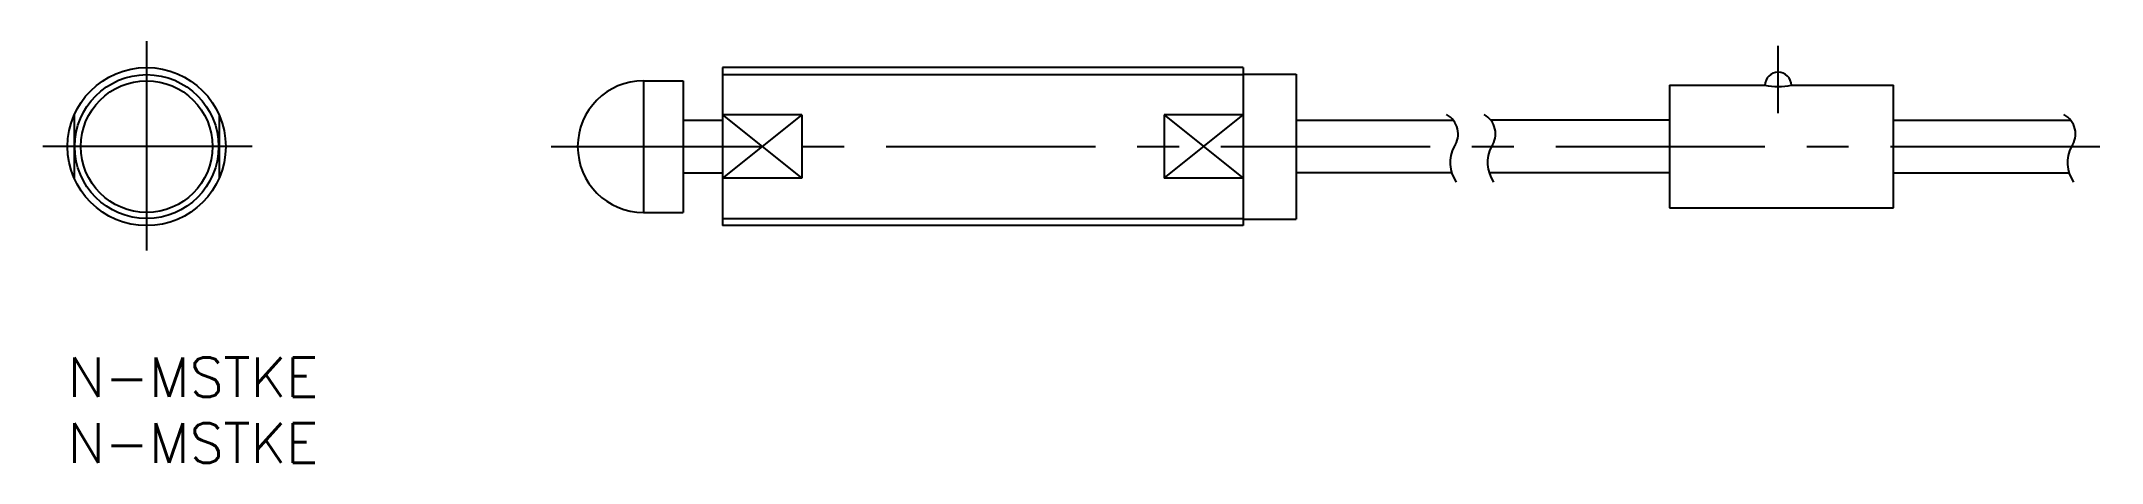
# Model space of a CAD drawing. Extents: x -2 to 154, y -8 to 24.
import ezdxf

# ---------------------------------------------------------------- set-up
doc = ezdxf.new("R2010")
doc.units = 0
doc.header["$LTSCALE"] = 0.5
doc.linetypes.add('CENTER', pattern=[50.8, 31.75, -6.35, 6.35, -6.35])
for name, color, linetype in [('MSM_CENTER', 1, 'CENTER'), ('MSM_CONTINUOUS', 7, 'CONTINUOUS'), ('MSM_NARROW', 5, 'CONTINUOUS'), ('MSM_PART_NUMBER', 7, 'CONTINUOUS')]:
    doc.layers.add(name, color=color, linetype=linetype)
doc.styles.get("Standard").update_dxf_attribs({"font": 'txt.shx', "height": 3, "bigfont": 'bigfont.shx'})

# ---------------------------------------------------------------- blocks, each defined once
blk = doc.blocks.new('*U19')
at = {"layer": 'MSM_PART_NUMBER'}
blk.add_text('N-MSTKE', height=3, dxfattribs=at).set_placement((0, -3))
blk = doc.blocks.new('*U20')
at = {"layer": 'MSM_PART_NUMBER'}
blk.add_text('N-MSTKE', height=3, dxfattribs=at).set_placement((0, -8))

msp = doc.modelspace()

# ---------------------------------------------------------------- linework, layer by layer
at = {"layer": 'MSM_CENTER'}
for p, q in [((6, 24), (6, 8)), ((129.78, 18.54), (129.78, 23.65)), ((14, 16), (-2, 16)), ((36.7, 16), (154.33, 16))]:
    msp.add_line(p, q, dxfattribs=at)
at = {"layer": 'MSM_CONTINUOUS'}
for p, q in [((89.2, 22), (49.7, 22)), ((49.7, 22), (49.7, 10)), ((89.2, 22), (89.2, 10)), ((43.7, 21), (46.7, 21)), ((46.7, 21), (46.7, 11)), ((89.2, 21.5), (93.2, 21.5)), ((93.2, 21.5), (93.2, 10.5)), ((121.53, 20.65), (121.53, 11.35)), ((121.53, 20.65), (128.78, 20.65)), ((130.78, 20.65), (138.53, 20.65)), ((138.53, 11.35), (138.53, 20.65)), ((0.5, 18.4), (0.5, 13.6)), ((11.5, 18.4), (11.5, 13.6)), ((46.7, 18), (49.7, 18)), ((55.7, 18.4), (49.7, 18.4)), ((55.7, 18.4), (55.7, 13.6)), ((89.2, 18.4), (83.2, 18.4)), ((83.2, 18.4), (83.2, 13.6)), ((93.2, 18), (105.13, 18)), ((121.53, 18), (107.97, 18)), ((138.53, 18), (151.97, 18)), ((46.7, 14), (49.7, 14)), ((55.7, 13.6), (49.7, 13.6)), ((89.2, 13.6), (83.2, 13.6)), ((105.01, 14), (93.2, 14)), ((121.53, 14), (107.85, 14)), ((138.53, 14), (151.85, 14)), ((43.7, 11), (46.7, 11)), ((121.53, 11.35), (138.53, 11.35)), ((89.2, 10), (49.7, 10)), ((89.2, 10.5), (93.2, 10.5))]:
    msp.add_line(p, q, dxfattribs=at)
for radius in [6, 5]:
    msp.add_circle((6, 16), radius, dxfattribs=at)
for centre, radius, start, end in [((43.7, 16), 5, 90, 270), ((129.78, 20.65), 1, 0, 180), ((129.78, 25.27), 4.72, 257.7811, 282.2189)]:
    msp.add_arc(centre, radius, start, end, dxfattribs=at)
at = {"layer": 'MSM_NARROW'}
for p, q in [((43.7, 21), (43.7, 11)), ((49.7, 21.46), (89.2, 21.46)), ((55.7, 18.4), (49.7, 13.6)), ((49.7, 18.4), (55.7, 13.6)), ((83.2, 13.6), (89.2, 18.4)), ((83.2, 18.4), (89.2, 13.6)), ((49.7, 10.54), (89.2, 10.54))]:
    msp.add_line(p, q, dxfattribs=at)
msp.add_circle((6, 16), 5.46, dxfattribs=at)
for centre, radius, start, end in [((103.82, 16.96), 1.68, 325.1568, 61.3767), ((106.66, 16.96), 1.68, 325.1568, 61.3767), ((150.66, 16.96), 1.68, 325.1568, 61.3767), ((107.44, 14.78), 2.55, 151.5011, 215.1468), ((110.28, 14.78), 2.55, 151.5011, 215.1468), ((154.28, 14.78), 2.55, 151.5011, 215.1468)]:
    msp.add_arc(centre, radius, start, end, dxfattribs=at)

# ---------------------------------------------------------------- block references
at = {"layer": 'MSM_CONTINUOUS'}
for name in ['*U19', '*U20']:
    msp.add_blockref(name, (0, 0), dxfattribs=at)

doc.saveas('drawing.dxf')
